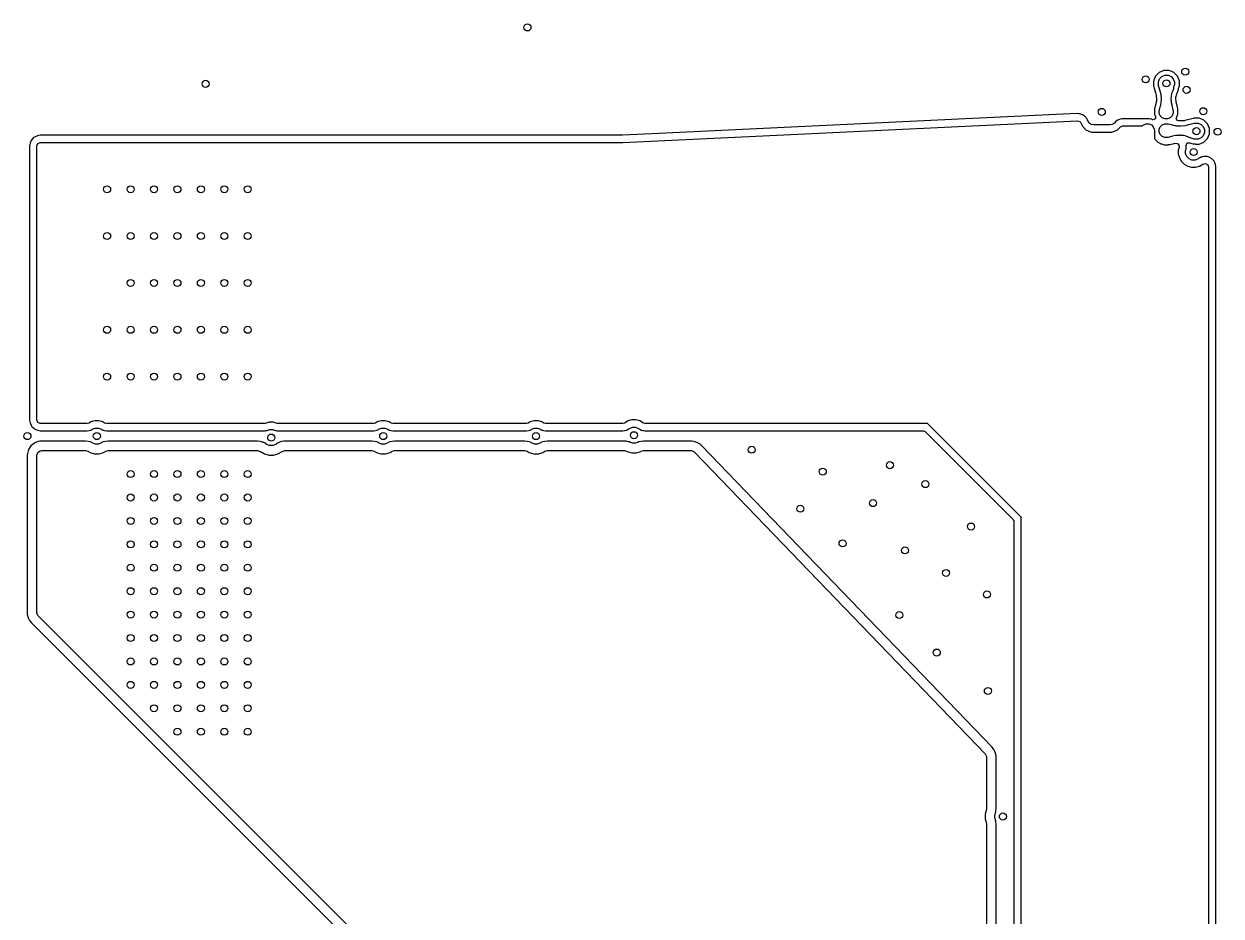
# Model space of a CAD drawing. Extents: x 114.9 to 199.6, y -137.1 to -76.7.
# Drawn here: x 129.12 to 154.65, y -118.11 to -99.06 of the extents above; entities that cross this region are included whole.
import ezdxf

# ---------------------------------------------------------------- set-up
doc = ezdxf.new("R2010")
doc.units = 0
doc.layers.add('BLACK', color=7, linetype='CONTINUOUS')

msp = doc.modelspace()

# ---------------------------------------------------------------- linework, layer by layer
at = {"layer": 'BLACK', "linetype": 'CONTINUOUS'}
for p, q in [((153.33394, -100.096444), (153.256444, -100.17394)), ((153.435198, -100.0545), (153.33394, -100.096444)), ((153.4352, -100.0545), (153.435198, -100.0545)), ((153.5448, -100.0545), (153.4352, -100.0545)), ((153.544801, -100.0545), (153.5448, -100.0545)), ((153.586744, -100.071874), (153.544801, -100.0545)), ((153.646058, -100.096443), (153.586744, -100.071874)), ((153.646059, -100.096444), (153.646058, -100.096443)), ((153.646061, -100.096445), (153.646059, -100.096444)), ((153.723555, -100.173939), (153.646061, -100.096445)), ((153.219757, -100.279029), (153.2145, -100.29172)), ((153.2145, -100.29172), (153.2145, -100.3848)), ((153.249248, -100.191312), (153.219757, -100.262506)), ((153.219757, -100.262506), (153.219757, -100.279029)), ((153.256443, -100.173942), (153.249248, -100.191312)), ((153.256444, -100.17394), (153.256443, -100.173941)), ((153.256443, -100.173941), (153.256443, -100.173942)), ((153.318363, -100.295859), (153.344493, -100.232775)), ((153.318363, -100.364141), (153.318363, -100.295859)), ((153.322083, -100.373123), (153.318363, -100.364141)), ((153.344493, -100.232775), (153.392775, -100.184493)), ((153.392775, -100.184493), (153.455859, -100.158363)), ((153.455859, -100.158363), (153.524141, -100.158363)), ((153.524141, -100.158363), (153.587225, -100.184493)), ((153.587225, -100.184493), (153.635507, -100.232775)), ((153.635507, -100.232775), (153.661637, -100.295859)), ((153.661637, -100.364141), (153.657829, -100.373334)), ((153.661637, -100.295859), (153.661637, -100.364141)), ((153.723555, -100.17394), (153.723555, -100.173939)), ((153.723557, -100.173942), (153.723555, -100.17394)), ((153.7655, -100.2752), (153.723557, -100.173942)), ((153.7655, -100.3848), (153.7655, -100.2752)), ((153.2145, -100.3848), (153.21645, -100.389508)), ((153.21645, -100.389508), (153.21942, -100.40201)), ((153.21942, -100.40201), (153.219613, -100.401977)), ((153.219613, -100.401977), (153.220024, -100.404345)), ((153.220024, -100.404345), (153.227158, -100.430125)), ((153.227158, -100.430125), (153.248162, -100.506024)), ((153.248162, -100.506024), (153.252627, -100.522156)), ((153.252627, -100.522156), (153.252977, -100.523395)), ((153.252977, -100.523395), (153.269775, -100.581446)), ((153.269775, -100.581446), (153.271559, -100.591276)), ((153.271559, -100.591276), (153.276935, -100.660575)), ((153.321703, -100.37621), (153.322083, -100.373123)), ((153.354311, -100.494041), (153.321703, -100.37621)), ((153.375519, -100.567331), (153.354311, -100.494041)), ((153.382896, -100.662429), (153.375519, -100.567331)), ((153.588582, -100.600761), (153.585069, -100.658924)), ((153.600658, -100.54747), (153.588582, -100.600761)), ((153.618873, -100.500411), (153.600658, -100.54747)), ((153.640281, -100.445368), (153.618873, -100.500411)), ((153.640695, -100.444092), (153.640281, -100.445368)), ((153.642533, -100.437076), (153.640695, -100.444092)), ((153.642915, -100.434111), (153.642533, -100.437076)), ((153.657573, -100.377515), (153.642915, -100.412905)), ((153.642915, -100.412905), (153.642915, -100.434111)), ((153.658225, -100.375385), (153.657573, -100.377515)), ((153.657829, -100.373334), (153.658225, -100.375385)), ((153.6919, -100.640062), (153.693132, -100.619668)), ((153.693132, -100.619668), (153.694252, -100.611811)), ((153.694252, -100.611811), (153.701044, -100.581837)), ((153.701044, -100.581837), (153.703135, -100.574985)), ((153.703135, -100.574985), (153.711281, -100.553939)), ((153.711281, -100.553939), (153.717169, -100.538726)), ((153.717169, -100.538726), (153.717227, -100.538665)), ((153.717198, -100.538654), (153.738111, -100.484883)), ((153.717227, -100.538665), (153.717198, -100.538654)), ((153.738111, -100.484883), (153.738606, -100.48361)), ((153.738606, -100.48361), (153.740631, -100.477927)), ((153.740631, -100.477927), (153.741045, -100.476651)), ((153.741045, -100.476651), (153.742751, -100.470828)), ((153.742751, -100.470828), (153.744589, -100.463812)), ((153.744589, -100.463812), (153.746778, -100.452561)), ((153.746778, -100.433563), (153.759254, -100.403442)), ((153.746778, -100.452561), (153.746778, -100.433563)), ((153.759254, -100.403442), (153.759362, -100.401408)), ((153.759362, -100.401408), (153.761298, -100.395375)), ((153.761298, -100.395375), (153.762024, -100.394518)), ((153.762024, -100.394518), (153.762689, -100.391585)), ((153.762689, -100.391585), (153.76355, -100.389508)), ((153.76355, -100.389508), (153.7655, -100.3848)), ((153.236522, -100.876592), (153.233923, -100.886544)), ((153.236739, -100.874763), (153.236522, -100.876592)), ((153.236832, -100.874351), (153.236739, -100.874763)), ((153.237293, -100.872384), (153.236832, -100.874351)), ((153.259447, -100.782086), (153.237293, -100.872384)), ((153.259547, -100.781677), (153.259447, -100.782086)), ((153.25957, -100.781584), (153.259547, -100.781677)), ((153.259982, -100.779968), (153.25957, -100.781584)), ((153.260084, -100.779581), (153.259982, -100.779968)), ((153.260546, -100.777885), (153.260084, -100.779581)), ((153.263763, -100.766467), (153.260546, -100.777885)), ((153.264539, -100.763312), (153.263763, -100.766467)), ((153.273621, -100.720332), (153.264539, -100.763312)), ((153.274613, -100.712766), (153.273621, -100.720332)), ((153.277015, -100.666929), (153.274613, -100.712766)), ((153.276935, -100.660575), (153.277015, -100.666929)), ((153.339765, -100.897484), (153.362009, -100.806814)), ((153.362009, -100.806814), (153.36209, -100.806507)), ((153.36209, -100.806507), (153.366699, -100.79015)), ((153.366699, -100.79015), (153.379337, -100.730335)), ((153.379337, -100.730335), (153.382896, -100.662429)), ((153.585069, -100.658924), (153.589984, -100.739516)), ((153.589984, -100.739516), (153.589985, -100.739524)), ((153.589985, -100.739524), (153.589986, -100.739525)), ((153.589986, -100.739525), (153.602025, -100.79015)), ((153.602025, -100.79015), (153.60596, -100.806693)), ((153.60596, -100.806693), (153.628223, -100.897436)), ((153.690942, -100.655928), (153.6919, -100.640062)), ((153.690943, -100.661861), (153.690942, -100.655928)), ((153.694475, -100.71976), (153.690943, -100.661861)), ((153.695713, -100.728108), (153.694475, -100.71976)), ((153.70847, -100.781748), (153.695713, -100.728108)), ((153.708551, -100.782086), (153.70847, -100.781748)), ((153.730684, -100.872298), (153.708551, -100.782086)), ((153.730684, -100.872302), (153.730684, -100.872298)), ((153.731027, -100.874687), (153.730684, -100.872302)), ((153.731315, -100.874645), (153.731027, -100.874687)), ((153.734339, -100.888284), (153.731315, -100.874645)), ((141.89, -101.59), (151.592513, -101.127975)), ((151.585117, -100.972651), (142.510062, -101.404797)), ((151.58512, -100.972651), (151.585117, -100.972651)), ((151.621117, -100.978046), (151.58512, -100.972651)), ((151.592513, -101.127975), (151.64581, -101.147135)), ((151.645118, -100.981643), (151.621117, -100.978046)), ((151.698415, -101.000803), (151.645118, -100.981643)), ((151.698416, -101.000804), (151.698415, -101.000803)), ((151.698421, -101.000806), (151.698416, -101.000804)), ((151.764529, -101.046708), (151.698421, -101.000806)), ((151.764532, -101.04671), (151.764529, -101.046708)), ((151.771968, -101.056227), (151.764532, -101.04671)), ((151.789889, -101.081098), (151.771968, -101.056227)), ((151.798043, -101.095337), (151.789889, -101.081098)), ((151.805847, -101.108965), (151.798043, -101.095337)), ((151.805975, -101.109188), (151.805847, -101.108965)), ((151.805983, -101.109204), (151.805975, -101.109188)), ((151.806209, -101.109716), (151.805983, -101.109204)), ((151.810657, -101.132076), (151.806209, -101.109716)), ((151.841005, -101.177495), (151.810657, -101.132076)), ((152.449146, -101.117011), (152.398701, -101.150717)), ((152.44915, -101.117009), (152.449146, -101.117011)), ((152.501474, -101.095336), (152.44915, -101.117009)), ((152.501483, -101.095334), (152.501474, -101.095336)), ((152.535839, -101.0885), (152.501483, -101.095334)), ((153.084, -101.0885), (152.535839, -101.0885)), ((153.113264, -101.085618), (153.084, -101.0885)), ((153.115497, -101.084692), (153.113264, -101.085618)), ((153.127387, -101.087058), (153.115497, -101.084692)), ((153.130757, -101.08739), (153.127387, -101.087058)), ((153.133826, -101.088), (153.130757, -101.08739)), ((153.133828, -101.088), (153.133826, -101.088)), ((153.133829, -101.088), (153.133828, -101.088)), ((153.135648, -101.088362), (153.133829, -101.088)), ((153.135876, -101.088546), (153.135648, -101.088362)), ((153.137983, -101.089165), (153.135876, -101.088546)), ((153.169007, -101.095337), (153.137983, -101.089165)), ((153.193487, -101.105477), (153.169007, -101.095337)), ((153.196005, -101.106217), (153.193487, -101.105477)), ((153.228573, -101.104475), (153.196005, -101.106217)), ((153.230691, -101.102356), (153.228573, -101.104475)), ((153.233294, -101.102217), (153.230691, -101.102356)), ((153.243544, -101.089502), (153.233294, -101.102217)), ((153.233923, -100.886544), (153.2335, -100.888673)), ((153.2335, -100.888673), (153.2335, -100.988329)), ((153.2335, -100.988329), (153.255091, -101.040453)), ((153.255091, -101.077956), (153.243544, -101.089502)), ((153.255091, -101.040453), (153.255091, -101.056781)), ((153.255091, -101.056781), (153.256833, -101.073021)), ((153.256833, -101.073021), (153.255091, -101.075181)), ((153.255091, -101.075181), (153.255091, -101.077956)), ((153.336882, -100.909236), (153.340285, -100.90102)), ((153.336882, -100.967764), (153.336882, -100.909236)), ((153.35928, -101.021836), (153.336882, -100.967764)), ((153.339679, -100.897867), (153.339765, -100.897484)), ((153.340285, -100.90102), (153.339679, -100.897867)), ((153.400664, -101.06322), (153.35928, -101.021836)), ((153.454736, -101.085618), (153.400664, -101.06322)), ((153.513264, -101.085618), (153.454736, -101.085618)), ((153.567336, -101.06322), (153.513264, -101.085618)), ((153.60872, -101.021836), (153.567336, -101.06322)), ((153.631118, -100.967764), (153.60872, -101.021836)), ((153.628223, -100.897436), (153.627684, -100.900947)), ((153.627684, -100.900947), (153.631118, -100.909236)), ((153.631118, -100.909236), (153.631118, -100.967764)), ((153.699767, -101.079523), (153.699778, -101.079471)), ((153.706001, -101.097127), (153.699767, -101.079523)), ((153.699771, -101.07945), (153.699794, -101.0794)), ((153.699778, -101.079471), (153.699771, -101.07945)), ((153.699794, -101.0794), (153.703428, -101.06334)), ((153.703428, -101.06334), (153.7345, -100.988328)), ((153.712237, -101.114821), (153.706001, -101.097127)), ((153.712272, -101.114838), (153.712237, -101.114821)), ((153.712286, -101.114875), (153.712272, -101.114838)), ((153.729096, -101.122893), (153.712286, -101.114875)), ((153.746062, -101.131017), (153.729096, -101.122893)), ((153.7345, -100.888672), (153.734339, -100.888284)), ((153.7345, -100.988328), (153.7345, -100.888672)), ((153.746134, -101.13102), (153.746062, -101.131017)), ((153.746135, -101.131021), (153.746134, -101.13102)), ((153.746178, -101.131023), (153.746135, -101.131021)), ((153.74639, -101.131034), (153.746178, -101.131023)), ((153.775553, -101.132563), (153.74639, -101.131034)), ((153.775771, -101.132618), (153.775553, -101.132563)), ((153.778377, -101.132759), (153.775771, -101.132618)), ((153.784786, -101.13243), (153.778377, -101.132759)), ((153.784802, -101.132649), (153.784786, -101.13243)), ((153.873195, -101.126548), (153.784802, -101.132649)), ((153.882248, -101.125062), (153.873195, -101.126548)), ((153.942082, -101.109375), (153.882248, -101.125062)), ((153.942199, -101.109339), (153.942082, -101.109375)), ((153.944432, -101.108757), (153.942199, -101.109339)), ((153.944433, -101.108758), (153.944432, -101.108757)), ((153.947178, -101.108044), (153.944433, -101.108758)), ((153.947185, -101.108042), (153.947178, -101.108044)), ((154.057352, -101.079369), (153.947185, -101.108042)), ((154.059728, -101.078995), (154.057352, -101.079369)), ((154.072075, -101.075794), (154.059672, -101.078642)), ((154.059672, -101.078642), (154.059728, -101.078995)), ((154.0752, -101.0745), (154.072075, -101.075794)), ((154.1848, -101.0745), (154.0752, -101.0745)), ((154.184801, -101.0745), (154.1848, -101.0745)), ((154.221018, -101.089502), (154.184801, -101.0745)), ((154.286058, -101.116443), (154.221018, -101.089502)), ((154.286059, -101.116444), (154.286058, -101.116443)), ((154.286061, -101.116445), (154.286059, -101.116444)), ((154.363555, -101.193939), (154.286061, -101.116445)), ((151.64581, -101.147135), (151.663727, -101.172001)), ((151.663727, -101.172001), (151.696187, -101.245516)), ((151.696187, -101.245516), (151.772984, -101.322313)), ((151.772984, -101.322313), (151.872338, -101.366182)), ((151.886424, -101.207843), (151.841005, -101.177495)), ((151.872338, -101.366182), (151.896627, -101.369)), ((151.94, -101.2185), (151.886424, -101.207843)), ((151.896627, -101.369), (152.323372, -101.368999)), ((152.28, -101.2185), (151.94, -101.2185)), ((152.333576, -101.207843), (152.28, -101.2185)), ((152.323372, -101.368999), (152.347662, -101.366182)), ((152.378995, -101.177495), (152.333576, -101.207843)), ((152.347662, -101.366182), (152.447016, -101.322313)), ((152.393237, -101.156178), (152.378995, -101.177495)), ((152.398696, -101.150721), (152.393237, -101.156178)), ((152.398701, -101.150717), (152.398696, -101.150721)), ((152.447016, -101.322313), (152.508655, -101.260674)), ((152.508655, -101.260674), (152.560981, -101.239)), ((152.560981, -101.239), (152.975444, -101.239)), ((152.975444, -101.239), (153.000664, -101.21378)), ((153.000664, -101.21378), (153.054736, -101.191382)), ((153.054736, -101.191382), (153.113264, -101.191382)), ((153.113264, -101.191382), (153.167336, -101.21378)), ((153.167336, -101.21378), (153.20872, -101.255164)), ((153.20872, -101.255164), (153.231118, -101.309236)), ((153.231118, -101.309236), (153.234, -101.3385)), ((153.234, -101.3385), (153.234, -101.506487)), ((153.336882, -101.309236), (153.35928, -101.255164)), ((153.336882, -101.367764), (153.336882, -101.309236)), ((153.35928, -101.421836), (153.336882, -101.367764)), ((153.35928, -101.255164), (153.400664, -101.21378)), ((153.400664, -101.21378), (153.454736, -101.191382)), ((153.454736, -101.191382), (153.513264, -101.191382)), ((153.513264, -101.191382), (153.521479, -101.194784)), ((153.521479, -101.194784), (153.524632, -101.194179)), ((153.524632, -101.194179), (153.525024, -101.194267)), ((153.525024, -101.194267), (153.615684, -101.216509)), ((153.615684, -101.216509), (153.615991, -101.21659)), ((153.615991, -101.21659), (153.63235, -101.221199)), ((153.63235, -101.221199), (153.67671, -101.230571)), ((153.67671, -101.230571), (153.692154, -101.233835)), ((153.692154, -101.233835), (153.692164, -101.233837)), ((153.692164, -101.233837), (153.770031, -101.237918)), ((153.770031, -101.237918), (153.771251, -101.2385)), ((153.771251, -101.2385), (153.792604, -101.2385)), ((153.792604, -101.2385), (153.794256, -101.237748)), ((153.794256, -101.237748), (153.894947, -101.230799)), ((153.894947, -101.230799), (153.970416, -101.211013)), ((153.970416, -101.211013), (153.970417, -101.211017)), ((153.970417, -101.211017), (153.970431, -101.211008)), ((153.970431, -101.211008), (154.083924, -101.181469)), ((154.083924, -101.181469), (154.087245, -101.18193)), ((154.087245, -101.18193), (154.095859, -101.178363)), ((154.095859, -101.178363), (154.164141, -101.178363)), ((154.164141, -101.178363), (154.227225, -101.204493)), ((154.227225, -101.204493), (154.275507, -101.252775)), ((154.275507, -101.252775), (154.301637, -101.315859)), ((154.301637, -101.384141), (154.275507, -101.447225)), ((154.301637, -101.315859), (154.301637, -101.384141)), ((154.363555, -101.19394), (154.363555, -101.193939)), ((154.363557, -101.193942), (154.363555, -101.19394)), ((154.4055, -101.2952), (154.363557, -101.193942)), ((154.4055, -101.4048), (154.4055, -101.2952)), ((129.246334, -101.604502), (129.2345, -101.663994)), ((129.246336, -101.604493), (129.246334, -101.604502)), ((129.26801, -101.552167), (129.246336, -101.604493)), ((129.31701, -101.488309), (129.26801, -101.552167)), ((129.317011, -101.488308), (129.31701, -101.488309)), ((129.352165, -101.468011), (129.317011, -101.488308)), ((129.404493, -101.446336), (129.352165, -101.468011)), ((129.39, -101.664), (129.411674, -101.611674)), ((129.404502, -101.446334), (129.404493, -101.446336)), ((129.463994, -101.4345), (129.404502, -101.446334)), ((129.411674, -101.611674), (129.464, -101.59)), ((141.885124, -101.4345), (129.463994, -101.4345)), ((129.464, -101.59), (141.889995, -101.59)), ((141.887455, -101.434445), (141.885124, -101.4345)), ((142.510062, -101.404797), (141.887455, -101.434445)), ((141.889995, -101.59), (141.89, -101.59)), ((153.234, -101.506487), (153.24354, -101.523011)), ((153.24354, -101.523011), (153.299489, -101.57896)), ((153.299489, -101.57896), (153.345638, -101.605604)), ((153.345638, -101.605604), (153.356151, -101.611674)), ((153.356151, -101.611674), (153.368011, -101.618521)), ((153.400664, -101.46322), (153.35928, -101.421836)), ((153.368011, -101.618521), (153.368012, -101.618521)), ((153.368012, -101.618521), (153.368014, -101.618522)), ((153.368014, -101.618522), (153.382125, -101.622303)), ((153.382125, -101.622303), (153.444435, -101.638999)), ((153.454736, -101.485618), (153.400664, -101.46322)), ((153.444435, -101.638999), (153.444436, -101.639)), ((153.444436, -101.639), (153.444438, -101.639)), ((153.444438, -101.639), (153.523561, -101.639)), ((153.513264, -101.485618), (153.454736, -101.485618)), ((153.521552, -101.482184), (153.513264, -101.485618)), ((153.525063, -101.482723), (153.521552, -101.482184)), ((153.523561, -101.639), (153.523562, -101.639)), ((153.523562, -101.639), (153.531639, -101.636835)), ((153.615805, -101.46046), (153.525063, -101.482723)), ((153.531639, -101.636835), (153.535685, -101.635873)), ((153.535685, -101.635873), (153.541532, -101.634654)), ((153.541532, -101.634654), (153.562115, -101.633744)), ((153.562115, -101.633744), (153.65225, -101.611629)), ((153.615846, -101.460451), (153.615805, -101.46046)), ((153.682974, -101.444486), (153.615846, -101.460451)), ((153.65225, -101.611629), (153.669098, -101.607622)), ((153.669098, -101.607622), (153.725019, -101.616601)), ((153.682982, -101.444484), (153.682974, -101.444486)), ((153.77013, -101.43917), (153.682982, -101.444484)), ((153.725019, -101.616601), (153.758211, -101.662493)), ((153.771618, -101.4385), (153.77013, -101.43917)), ((153.792917, -101.4385), (153.771618, -101.4385)), ((153.794327, -101.439191), (153.792917, -101.4385)), ((153.835564, -101.441791), (153.794327, -101.439191)), ((153.85607, -101.443084), (153.835564, -101.441791)), ((153.856071, -101.443084), (153.85607, -101.443084)), ((153.856077, -101.443085), (153.856071, -101.443084)), ((153.907626, -101.45517), (153.856077, -101.443085)), ((153.907634, -101.455172), (153.907626, -101.45517)), ((153.957571, -101.475843), (153.907634, -101.455172)), ((153.912914, -101.647022), (153.915558, -101.639743)), ((153.913695, -101.664696), (153.912914, -101.647022)), ((153.914566, -101.632063), (153.92172, -101.622785)), ((153.915558, -101.639743), (153.914566, -101.632063)), ((153.92172, -101.622785), (153.925721, -101.611774)), ((153.925721, -101.611774), (153.932737, -101.608497)), ((153.932737, -101.608497), (153.937467, -101.602364)), ((153.937467, -101.602364), (153.947554, -101.601578)), ((153.947554, -101.601578), (153.959702, -101.595906)), ((153.957571, -101.475844), (153.957571, -101.475843)), ((154.013071, -101.499095), (153.957571, -101.475844)), ((153.959702, -101.595906), (153.974661, -101.597558)), ((153.974661, -101.597558), (153.977015, -101.598195)), ((153.977015, -101.598195), (153.978788, -101.59887)), ((153.978788, -101.59887), (153.980249, -101.599372)), ((153.980249, -101.599372), (153.986937, -101.601424)), ((153.986937, -101.601424), (154.05624, -101.620205)), ((154.014532, -101.499597), (154.013071, -101.499095)), ((154.083835, -101.518378), (154.014532, -101.499597)), ((154.05624, -101.620205), (154.059503, -101.621034)), ((154.059503, -101.621034), (154.060216, -101.621203)), ((154.060216, -101.621203), (154.062225, -101.621244)), ((154.062225, -101.621244), (154.066973, -101.622529)), ((154.066973, -101.622529), (154.067858, -101.623212)), ((154.067858, -101.623212), (154.071455, -101.624167)), ((154.071455, -101.624167), (154.10282, -101.624167)), ((154.084548, -101.518547), (154.083835, -101.518378)), ((154.087174, -101.518039), (154.084548, -101.518547)), ((154.095859, -101.521637), (154.087174, -101.518039)), ((154.164141, -101.521637), (154.095859, -101.521637)), ((154.10282, -101.624167), (154.106038, -101.6255)), ((154.106038, -101.6255), (154.184798, -101.6255)), ((154.227225, -101.495507), (154.164141, -101.521637)), ((154.184798, -101.6255), (154.1848, -101.6255)), ((154.1848, -101.6255), (154.286058, -101.583557)), ((154.275507, -101.447225), (154.227225, -101.495507)), ((154.286058, -101.583557), (154.28606, -101.583555)), ((154.28606, -101.583555), (154.286061, -101.583555)), ((154.286061, -101.583555), (154.363555, -101.506061)), ((154.363555, -101.50606), (154.363557, -101.506058)), ((154.363555, -101.506061), (154.363555, -101.50606)), ((154.363557, -101.506058), (154.4055, -101.4048)), ((129.2345, -101.663994), (129.2345, -107.516005)), ((129.39, -107.516), (129.39, -101.664)), ((153.757697, -101.698767), (153.743179, -101.752948)), ((153.743179, -101.752948), (153.743179, -101.838659)), ((153.743179, -101.838659), (153.765359, -101.921437)), ((153.758211, -101.662493), (153.757697, -101.698767)), ((153.897042, -101.761663), (153.908642, -101.733656)), ((153.897042, -101.829945), (153.897042, -101.761663)), ((153.923172, -101.893029), (153.897042, -101.829945)), ((153.908642, -101.733656), (153.912349, -101.706958)), ((153.912349, -101.706958), (153.913181, -101.70097)), ((153.913181, -101.70097), (153.913695, -101.664696)), ((153.971454, -101.941311), (153.923172, -101.893029)), ((154.234759, -101.903131), (154.22329, -101.906204)), ((154.23477, -101.903128), (154.234759, -101.903131)), ((154.235564, -101.902914), (154.23477, -101.903128)), ((154.251741, -101.89858), (154.235564, -101.902914)), ((154.285407, -101.889559), (154.25174, -101.898579)), ((154.25174, -101.898579), (154.251741, -101.89858)), ((154.3659, -101.889558), (154.285407, -101.889558)), ((154.285407, -101.889558), (154.285407, -101.889559)), ((154.365901, -101.889558), (154.3659, -101.889558)), ((154.378074, -101.8946), (154.365901, -101.889558)), ((154.403404, -101.905091), (154.378074, -101.8946)), ((153.765359, -101.921437), (153.76536, -101.921439)), ((153.76536, -101.921439), (153.765361, -101.921442)), ((153.765361, -101.921442), (153.808214, -101.995666)), ((153.808214, -101.995666), (153.868817, -102.056269)), ((153.868817, -102.056269), (153.943041, -102.099122)), ((153.943041, -102.099122), (154.025823, -102.121303)), ((154.034538, -101.967441), (153.971454, -101.941311)), ((154.025823, -102.121303), (154.025824, -102.121304)), ((154.025824, -102.121304), (154.025826, -102.121304)), ((154.025826, -102.121304), (154.111534, -102.121304)), ((154.10282, -101.967441), (154.034538, -101.967441)), ((154.165904, -101.941311), (154.10282, -101.967441)), ((154.111534, -102.121303), (154.194317, -102.099122)), ((154.111534, -102.121304), (154.111534, -102.121303)), ((154.17861, -101.928604), (154.165904, -101.941311)), ((154.194859, -101.919252), (154.17861, -101.928604)), ((154.194317, -102.099122), (154.268541, -102.056269)), ((154.194911, -101.919222), (154.194859, -101.919252)), ((154.197818, -101.917543), (154.194911, -101.919222)), ((154.200901, -101.917546), (154.197818, -101.917543)), ((154.202199, -101.9172), (154.200901, -101.917546)), ((154.21125, -101.9138), (154.202199, -101.9172)), ((154.21955, -101.909707), (154.21125, -101.9138)), ((154.22329, -101.906204), (154.21955, -101.909707)), ((154.268541, -102.056269), (154.268547, -102.056262)), ((154.268547, -102.056262), (154.27095, -102.05442)), ((154.27095, -102.05442), (154.27243, -102.054023)), ((154.27243, -102.054023), (154.272741, -102.053844)), ((154.272741, -102.053844), (154.272789, -102.053927)), ((154.272789, -102.053927), (154.325657, -102.03976)), ((154.325657, -102.03976), (154.374707, -102.068077)), ((154.374707, -102.068077), (154.39, -102.113127)), ((154.39, -102.113127), (154.39, -132.555348)), ((154.452452, -101.933407), (154.403404, -101.905091)), ((154.452453, -101.933408), (154.452452, -101.933407)), ((154.509372, -101.990323), (154.452453, -101.933408)), ((154.521952, -102.018087), (154.509372, -101.990323)), ((154.521957, -102.018099), (154.521952, -102.018087)), ((154.525442, -102.028365), (154.521957, -102.018099)), ((154.537247, -102.063141), (154.525442, -102.028365)), ((154.5455, -102.113127), (154.537247, -102.063141)), ((154.5455, -102.113131), (154.5455, -102.113127)), ((154.5455, -131.511767), (154.5455, -102.113131)), ((129.2345, -107.516005), (129.246334, -107.575497)), ((129.411674, -107.568326), (129.39, -107.516)), ((142.087145, -107.5145), (142.004366, -107.53668)), ((142.087147, -107.5145), (142.087145, -107.5145)), ((142.172853, -107.5145), (142.087147, -107.5145)), ((142.172855, -107.5145), (142.172853, -107.5145)), ((142.255633, -107.53668), (142.172855, -107.5145)), ((129.246334, -107.575497), (129.246336, -107.575506)), ((129.246336, -107.575506), (129.268011, -107.627834)), ((129.268011, -107.627834), (129.278159, -107.645411)), ((129.278159, -107.645411), (129.288308, -107.662989)), ((129.288308, -107.662989), (129.342812, -107.704811)), ((129.342812, -107.704811), (129.352167, -107.711989)), ((129.352167, -107.711989), (129.404493, -107.733663)), ((129.404493, -107.733663), (129.404502, -107.733665)), ((129.404502, -107.733665), (129.463994, -107.745499)), ((129.464, -107.59), (129.411674, -107.568326)), ((129.463994, -107.745499), (129.464, -107.7455)), ((130.466825, -107.59), (129.464, -107.59)), ((129.464, -107.7455), (130.466822, -107.7455)), ((130.466822, -107.7455), (130.466825, -107.7455)), ((130.503824, -107.580086), (130.466825, -107.59)), ((130.466825, -107.7455), (130.507072, -107.740201)), ((130.544357, -107.556684), (130.503824, -107.580086)), ((130.507072, -107.740201), (130.544071, -107.730287)), ((130.544071, -107.730287), (130.566109, -107.721158)), ((130.544366, -107.55668), (130.544357, -107.556684)), ((130.627145, -107.5345), (130.544366, -107.55668)), ((130.566109, -107.721158), (130.572775, -107.714493)), ((130.572775, -107.714493), (130.635859, -107.688363)), ((130.627147, -107.5345), (130.627145, -107.5345)), ((130.712853, -107.5345), (130.627147, -107.5345)), ((130.635859, -107.688363), (130.704141, -107.688363)), ((130.704141, -107.688363), (130.767225, -107.714493)), ((130.712855, -107.5345), (130.712853, -107.5345)), ((130.795633, -107.55668), (130.712855, -107.5345)), ((130.767225, -107.714493), (130.77389, -107.721158)), ((130.77389, -107.721158), (130.795929, -107.730287)), ((130.795642, -107.556684), (130.795633, -107.55668)), ((130.836176, -107.580086), (130.795642, -107.556684)), ((130.795929, -107.730287), (130.795932, -107.730287)), ((130.795932, -107.730287), (130.795935, -107.730289)), ((130.795935, -107.730289), (130.810728, -107.734252)), ((130.810728, -107.734252), (130.832928, -107.740201)), ((130.832928, -107.740201), (130.873175, -107.7455)), ((130.873175, -107.59), (130.836176, -107.580086)), ((134.242238, -107.59), (130.873175, -107.59)), ((130.873175, -107.7455), (130.873178, -107.7455)), ((130.873178, -107.7455), (134.242233, -107.7455)), ((134.242233, -107.7455), (134.242238, -107.7455)), ((134.261391, -107.587478), (134.242238, -107.59)), ((134.242238, -107.7455), (134.251887, -107.744867)), ((134.251887, -107.744867), (134.262513, -107.744171)), ((134.347145, -107.5645), (134.261391, -107.587478)), ((134.262513, -107.744171), (134.262519, -107.74417)), ((134.262519, -107.74417), (134.262538, -107.744169)), ((134.262538, -107.744169), (134.281691, -107.741647)), ((134.281691, -107.741647), (134.301638, -107.737679)), ((134.301638, -107.737679), (134.323128, -107.73192)), ((134.323128, -107.73192), (134.355859, -107.718363)), ((134.347147, -107.5645), (134.347145, -107.5645)), ((134.432853, -107.5645), (134.347147, -107.5645)), ((134.355859, -107.718363), (134.424141, -107.718363)), ((134.424141, -107.718363), (134.456879, -107.731923)), ((134.432855, -107.5645), (134.432853, -107.5645)), ((134.518609, -107.587478), (134.432855, -107.5645)), ((134.456879, -107.731923), (134.478363, -107.73768)), ((134.478363, -107.73768), (134.498309, -107.741647)), ((134.498309, -107.741647), (134.517462, -107.744169)), ((134.517462, -107.744169), (134.517478, -107.74417)), ((134.517478, -107.74417), (134.517486, -107.744171)), ((134.517486, -107.744171), (134.528951, -107.744922)), ((134.537762, -107.59), (134.518609, -107.587478)), ((134.528951, -107.744922), (134.537762, -107.7455)), ((136.576825, -107.59), (134.537762, -107.59)), ((134.537762, -107.7455), (134.537767, -107.7455)), ((134.537767, -107.7455), (136.576822, -107.7455)), ((136.576822, -107.7455), (136.576825, -107.7455)), ((136.613824, -107.580086), (136.576825, -107.59)), ((136.576825, -107.7455), (136.617072, -107.740201)), ((136.654357, -107.556684), (136.613824, -107.580086)), ((136.617072, -107.740201), (136.654071, -107.730287)), ((136.654071, -107.730287), (136.676109, -107.721158)), ((136.654366, -107.55668), (136.654357, -107.556684)), ((136.737145, -107.5345), (136.654366, -107.55668)), ((136.676109, -107.721158), (136.682775, -107.714493)), ((136.682775, -107.714493), (136.745859, -107.688363)), ((136.737147, -107.5345), (136.737145, -107.5345)), ((136.822853, -107.5345), (136.737147, -107.5345)), ((136.745859, -107.688363), (136.814141, -107.688363)), ((136.814141, -107.688363), (136.877225, -107.714493)), ((136.822855, -107.5345), (136.822853, -107.5345)), ((136.905633, -107.55668), (136.822855, -107.5345)), ((136.877225, -107.714493), (136.88389, -107.721158)), ((136.88389, -107.721158), (136.905929, -107.730287)), ((136.905642, -107.556684), (136.905633, -107.55668)), ((136.946176, -107.580086), (136.905642, -107.556684)), ((136.905929, -107.730287), (136.905932, -107.730287)), ((136.905932, -107.730287), (136.905935, -107.730289)), ((136.905935, -107.730289), (136.920728, -107.734252)), ((136.920728, -107.734252), (136.942928, -107.740201)), ((136.942928, -107.740201), (136.983175, -107.7455)), ((136.983175, -107.59), (136.946176, -107.580086)), ((139.836825, -107.59), (136.983175, -107.59)), ((136.983175, -107.7455), (136.983178, -107.7455)), ((136.983178, -107.7455), (139.836822, -107.7455)), ((139.836822, -107.7455), (139.836825, -107.7455)), ((139.873824, -107.580086), (139.836825, -107.59)), ((139.836825, -107.7455), (139.877072, -107.740201)), ((139.914357, -107.556684), (139.873824, -107.580086)), ((139.877072, -107.740201), (139.914071, -107.730287)), ((139.914071, -107.730287), (139.936109, -107.721158)), ((139.914366, -107.55668), (139.914357, -107.556684)), ((139.997145, -107.5345), (139.914366, -107.55668)), ((139.936109, -107.721158), (139.942775, -107.714493)), ((139.942775, -107.714493), (140.005859, -107.688363)), ((139.997147, -107.5345), (139.997145, -107.5345)), ((140.082853, -107.5345), (139.997147, -107.5345)), ((140.005859, -107.688363), (140.074141, -107.688363)), ((140.074141, -107.688363), (140.137225, -107.714493)), ((140.082855, -107.5345), (140.082853, -107.5345)), ((140.165633, -107.55668), (140.082855, -107.5345)), ((140.137225, -107.714493), (140.14389, -107.721158)), ((140.14389, -107.721158), (140.165929, -107.730287)), ((140.165642, -107.556684), (140.165633, -107.55668)), ((140.206176, -107.580086), (140.165642, -107.556684)), ((140.165929, -107.730287), (140.165932, -107.730287)), ((140.165932, -107.730287), (140.165935, -107.730289)), ((140.165935, -107.730289), (140.180728, -107.734252)), ((140.180728, -107.734252), (140.202928, -107.740201)), ((140.202928, -107.740201), (140.243175, -107.7455)), ((140.243175, -107.59), (140.206176, -107.580086)), ((141.892184, -107.59), (140.243175, -107.59)), ((140.243175, -107.7455), (140.243178, -107.7455)), ((140.243178, -107.7455), (141.89218, -107.7455)), ((141.89218, -107.7455), (141.892184, -107.7455)), ((141.929184, -107.580086), (141.892184, -107.59)), ((141.892184, -107.7455), (141.924583, -107.741234)), ((141.924583, -107.741234), (141.932424, -107.740203)), ((142.004361, -107.536682), (141.929184, -107.580086)), ((141.932424, -107.740203), (141.932425, -107.740202)), ((141.932425, -107.740202), (141.93243, -107.740202)), ((141.93243, -107.740202), (141.96943, -107.730288)), ((141.96943, -107.730288), (142.006935, -107.714753)), ((142.004366, -107.53668), (142.004361, -107.536682)), ((142.006935, -107.714753), (142.020138, -107.707129)), ((142.020138, -107.707129), (142.032775, -107.694493)), ((142.032775, -107.694493), (142.095859, -107.668363)), ((142.095859, -107.668363), (142.164141, -107.668363)), ((142.164141, -107.668363), (142.227225, -107.694493)), ((142.227225, -107.694493), (142.239861, -107.707129)), ((142.239861, -107.707129), (142.248278, -107.711989)), ((142.248278, -107.711989), (142.253066, -107.714753)), ((142.253066, -107.714753), (142.29057, -107.730288)), ((142.255638, -107.536682), (142.255633, -107.53668)), ((142.330816, -107.580086), (142.255638, -107.536682)), ((142.29057, -107.730288), (142.290573, -107.730288)), ((142.290573, -107.730288), (142.290576, -107.73029)), ((142.290576, -107.73029), (142.318143, -107.737676)), ((142.318143, -107.737676), (142.32757, -107.740202)), ((142.32757, -107.740202), (142.327572, -107.740202)), ((142.327572, -107.740202), (142.327575, -107.740203)), ((142.327575, -107.740203), (142.338547, -107.741647)), ((142.367816, -107.59), (142.330816, -107.580086)), ((142.338547, -107.741647), (142.367816, -107.7455)), ((148.39, -107.59), (142.367816, -107.59)), ((142.367816, -107.7455), (148.305294, -107.7455)), ((148.305294, -107.7455), (148.339942, -107.759852)), ((148.339942, -107.759852), (150.220148, -109.640058)), ((150.39, -109.59), (148.39, -107.59)), ((129.337617, -108.008592), (129.288117, -108.044556)), ((129.362052, -107.998148), (129.337617, -108.008592)), ((129.42171, -107.972648), (129.362052, -107.998148)), ((129.421713, -107.972647), (129.42171, -107.972648)), ((129.426272, -107.971873), (129.421713, -107.972647)), ((129.452329, -107.967746), (129.426272, -107.971873)), ((129.456856, -107.96703), (129.452329, -107.967746)), ((129.45686, -107.967029), (129.456856, -107.96703)), ((129.456865, -107.967029), (129.45686, -107.967029)), ((129.477736, -107.965386), (129.456865, -107.967029)), ((129.489, -107.9645), (129.477736, -107.965386)), ((130.429409, -107.9645), (129.489, -107.9645)), ((130.482594, -107.971502), (130.429409, -107.9645)), ((130.482596, -107.971502), (130.482594, -107.971502)), ((130.482599, -107.971503), (130.482596, -107.971502)), ((130.482608, -107.971505), (130.482599, -107.971503)), ((130.532086, -107.984762), (130.482608, -107.971505)), ((130.532102, -107.984768), (130.532086, -107.984762)), ((130.562917, -107.997532), (130.532102, -107.984768)), ((130.566131, -107.998863), (130.562917, -107.997532)), ((130.572775, -108.005507), (130.566131, -107.998863)), ((130.635859, -108.031637), (130.572775, -108.005507)), ((130.704141, -108.031637), (130.635859, -108.031637)), ((130.767225, -108.005507), (130.704141, -108.031637)), ((130.773869, -107.998862), (130.767225, -108.005507)), ((130.807905, -107.984764), (130.773869, -107.998862)), ((130.857404, -107.971501), (130.807905, -107.984764)), ((130.910591, -107.9645), (130.857404, -107.971501)), ((134.099149, -107.9645), (130.910591, -107.9645)), ((134.162644, -107.974556), (134.099149, -107.9645)), ((134.162656, -107.974559), (134.162644, -107.974556)), ((134.200482, -107.986848), (134.162656, -107.974559)), ((134.200497, -107.986847), (134.200482, -107.986848)), ((134.20051, -107.986858), (134.200497, -107.986847)), ((134.207117, -107.989), (134.20051, -107.986858)), ((134.210754, -107.989721), (134.207117, -107.989)), ((134.210696, -107.989958), (134.210754, -107.989721)), ((134.214692, -107.990954), (134.210696, -107.989958)), ((134.214694, -107.990954), (134.214692, -107.990954)), ((134.214695, -107.990955), (134.214694, -107.990954)), ((134.219491, -107.993051), (134.214695, -107.990955)), ((134.219499, -107.993028), (134.219491, -107.993051)), ((134.220913, -107.993488), (134.219499, -107.993028)), ((134.223196, -107.99467), (134.220913, -107.993488)), ((134.234319, -107.999532), (134.223196, -107.99467)), ((134.247598, -108.005336), (134.234319, -107.999532)), ((134.250092, -108.005524), (134.247598, -108.005336)), ((134.255341, -108.008555), (134.250092, -108.005524)), ((134.256527, -108.009239), (134.255341, -108.008555)), ((134.256539, -108.009245), (134.256527, -108.009239)), ((134.258646, -108.010461), (134.256539, -108.009245)), ((134.258645, -108.010462), (134.258646, -108.010461)), ((134.262193, -108.012511), (134.258645, -108.010462)), ((134.262194, -108.012511), (134.262193, -108.012511)), ((134.28014, -108.022872), (134.262194, -108.012511)), ((134.292775, -108.035507), (134.28014, -108.022872)), ((134.499863, -108.022868), (134.487225, -108.035507)), ((134.500301, -108.022616), (134.499863, -108.022868)), ((134.500305, -108.022611), (134.500301, -108.022616)), ((134.521195, -108.010553), (134.500305, -108.022611)), ((134.521198, -108.010552), (134.521195, -108.010553)), ((134.532155, -108.004225), (134.521198, -108.010552)), ((134.533899, -108.004049), (134.532155, -108.004225)), ((134.541504, -108.000246), (134.533899, -108.004049)), ((134.542105, -108.000241), (134.541504, -108.000246)), ((134.549758, -107.997532), (134.542105, -108.000241)), ((134.549761, -107.99753), (134.549758, -107.997532)), ((134.549763, -107.997531), (134.549761, -107.99753)), ((134.567043, -107.991412), (134.549763, -107.997531)), ((134.609666, -107.97632), (134.567042, -107.991411)), ((134.567042, -107.991411), (134.567043, -107.991412)), ((134.609668, -107.976319), (134.609666, -107.97632)), ((134.60967, -107.976319), (134.609668, -107.976319)), ((134.661693, -107.967029), (134.60967, -107.976319)), ((134.675563, -107.964552), (134.661693, -107.967029)), ((134.67819, -107.964517), (134.675563, -107.964552)), ((134.680646, -107.964501), (134.67819, -107.964517)), ((134.680851, -107.9645), (134.680646, -107.964501)), ((136.539409, -107.9645), (134.680851, -107.9645)), ((136.592594, -107.971502), (136.539409, -107.9645)), ((136.592596, -107.971502), (136.592594, -107.971502)), ((136.592599, -107.971503), (136.592596, -107.971502)), ((136.592608, -107.971505), (136.592599, -107.971503)), ((136.642086, -107.984762), (136.592608, -107.971505)), ((136.642102, -107.984768), (136.642086, -107.984762)), ((136.672917, -107.997532), (136.642102, -107.984768)), ((136.676131, -107.998863), (136.672917, -107.997532)), ((136.682775, -108.005507), (136.676131, -107.998863)), ((136.745859, -108.031637), (136.682775, -108.005507)), ((136.814141, -108.031637), (136.745859, -108.031637)), ((136.877225, -108.005507), (136.814141, -108.031637)), ((136.883869, -107.998862), (136.877225, -108.005507)), ((136.917905, -107.984764), (136.883869, -107.998862)), ((136.967404, -107.971501), (136.917905, -107.984764)), ((137.020591, -107.9645), (136.967404, -107.971501)), ((139.799409, -107.9645), (137.020591, -107.9645)), ((139.852594, -107.971502), (139.799409, -107.9645)), ((139.852596, -107.971502), (139.852594, -107.971502)), ((139.852599, -107.971503), (139.852596, -107.971502)), ((139.852608, -107.971505), (139.852599, -107.971503)), ((139.902086, -107.984762), (139.852608, -107.971505)), ((139.902102, -107.984768), (139.902086, -107.984762)), ((139.932917, -107.997532), (139.902102, -107.984768)), ((139.936131, -107.998863), (139.932917, -107.997532)), ((139.942775, -108.005507), (139.936131, -107.998863)), ((140.005859, -108.031637), (139.942775, -108.005507)), ((140.074141, -108.031637), (140.005859, -108.031637)), ((140.137225, -108.005507), (140.074141, -108.031637)), ((140.143869, -107.998862), (140.137225, -108.005507)), ((140.177905, -107.984764), (140.143869, -107.998862)), ((140.227404, -107.971501), (140.177905, -107.984764)), ((140.280591, -107.9645), (140.227404, -107.971501)), ((141.92405, -107.9645), (140.280591, -107.9645)), ((141.960285, -107.96927), (141.92405, -107.9645)), ((141.977246, -107.971503), (141.960285, -107.96927)), ((142.015719, -107.981813), (141.977246, -107.971503)), ((142.026736, -107.984765), (142.015719, -107.981813)), ((142.026737, -107.984765), (142.026736, -107.984765)), ((142.026743, -107.984767), (142.026737, -107.984765)), ((142.048127, -107.993624), (142.026743, -107.984767)), ((142.054193, -107.995683), (142.048127, -107.993624)), ((142.063112, -107.998073), (142.054193, -107.995683)), ((142.095859, -108.011637), (142.063112, -107.998073)), ((142.164141, -108.011637), (142.095859, -108.011637)), ((142.196887, -107.998073), (142.164141, -108.011637)), ((142.20581, -107.995682), (142.196887, -107.998073)), ((142.211873, -107.993624), (142.20581, -107.995682)), ((142.233266, -107.984764), (142.211873, -107.993624)), ((142.23327, -107.984763), (142.233266, -107.984764)), ((142.28275, -107.971505), (142.23327, -107.984763)), ((142.282759, -107.971503), (142.28275, -107.971505)), ((142.282763, -107.971502), (142.282759, -107.971503)), ((142.282765, -107.971502), (142.282763, -107.971502)), ((142.33595, -107.9645), (142.282765, -107.971502)), ((143.347897, -107.9645), (142.33595, -107.9645)), ((143.367055, -107.967534), (143.347897, -107.9645)), ((143.411395, -107.974556), (143.367055, -107.967534)), ((143.411397, -107.974556), (143.411395, -107.974556)), ((143.411399, -107.974557), (143.411397, -107.974556)), ((143.46959, -107.993464), (143.411399, -107.974557)), ((143.469591, -107.993464), (143.46959, -107.993464)), ((143.469592, -107.993465), (143.469591, -107.993464)), ((143.469594, -107.993466), (143.469592, -107.993465)), ((143.54101, -108.033903), (143.469594, -107.993466)), ((129.190742, -108.229588), (129.1845, -108.269)), ((129.1845, -108.269), (129.1845, -111.628992)), ((129.194556, -108.205501), (129.190742, -108.229588)), ((129.194557, -108.205498), (129.194556, -108.205501)), ((129.213464, -108.147307), (129.194557, -108.205498)), ((129.213466, -108.147303), (129.213464, -108.147307)), ((129.260374, -108.068794), (129.213466, -108.147303)), ((129.288105, -108.044565), (129.260374, -108.068794)), ((129.288106, -108.044565), (129.288105, -108.044565)), ((129.28811, -108.044561), (129.288106, -108.044565)), ((129.288117, -108.044556), (129.28811, -108.044561)), ((129.39, -108.269), (129.408907, -108.210809)), ((129.39, -111.628992), (129.39, -108.269)), ((129.408907, -108.210809), (129.458407, -108.174845)), ((129.458407, -108.174845), (129.489, -108.17)), ((129.489, -108.17), (130.429409, -108.17)), ((130.429409, -108.17), (130.478909, -108.183263)), ((130.478909, -108.183263), (130.525062, -108.20991)), ((130.525062, -108.20991), (130.620565, -108.2355)), ((130.620565, -108.2355), (130.620567, -108.2355)), ((130.620567, -108.2355), (130.719433, -108.2355)), ((130.719433, -108.2355), (130.719435, -108.2355)), ((130.719435, -108.2355), (130.814938, -108.20991)), ((130.814938, -108.20991), (130.86109, -108.183263)), ((130.86109, -108.183263), (130.910591, -108.17)), ((130.910591, -108.17), (134.099149, -108.17)), ((134.099149, -108.17), (134.15356, -108.187678)), ((134.15356, -108.187678), (134.153819, -108.187231)), ((134.153819, -108.187231), (134.155926, -108.188447)), ((134.155926, -108.188447), (134.15734, -108.188907)), ((134.15734, -108.188907), (134.159416, -108.190457)), ((134.159416, -108.190457), (134.159434, -108.190471)), ((134.159434, -108.190471), (134.159438, -108.190475)), ((134.159438, -108.190475), (134.159441, -108.190476)), ((134.159441, -108.190476), (134.159444, -108.190479)), ((134.159444, -108.190479), (134.245058, -108.239908)), ((134.245058, -108.239908), (134.245056, -108.239908)), ((134.245056, -108.239908), (134.24506, -108.239909)), ((134.24506, -108.239909), (134.245062, -108.23991)), ((134.245062, -108.23991), (134.340565, -108.2655)), ((134.355859, -108.061637), (134.292775, -108.035507)), ((134.340565, -108.2655), (134.340567, -108.2655)), ((134.340567, -108.2655), (134.439433, -108.2655)), ((134.424141, -108.061637), (134.355859, -108.061637)), ((134.487225, -108.035507), (134.424141, -108.061637)), ((134.439433, -108.2655), (134.439435, -108.2655)), ((134.439435, -108.2655), (134.534938, -108.23991)), ((134.534938, -108.23991), (134.53494, -108.239908)), ((134.53494, -108.239908), (134.534942, -108.239908)), ((134.534942, -108.239908), (134.620555, -108.190479)), ((134.620554, -108.190479), (134.620562, -108.190475)), ((134.620555, -108.190479), (134.620554, -108.190479)), ((134.620562, -108.190475), (134.620567, -108.190469)), ((134.620567, -108.190469), (134.620584, -108.190457)), ((134.620584, -108.190457), (134.620608, -108.190448)), ((134.620608, -108.190448), (134.626181, -108.187231)), ((134.626181, -108.187231), (134.626777, -108.188263)), ((134.626777, -108.188263), (134.67826, -108.170034)), ((134.67826, -108.170034), (134.680851, -108.17)), ((134.680851, -108.17), (136.539409, -108.17)), ((136.539409, -108.17), (136.588909, -108.183263)), ((136.588909, -108.183263), (136.635062, -108.20991)), ((136.635062, -108.20991), (136.730565, -108.2355)), ((136.730565, -108.2355), (136.730567, -108.2355)), ((136.730567, -108.2355), (136.829433, -108.2355)), ((136.829433, -108.2355), (136.829435, -108.2355)), ((136.829435, -108.2355), (136.924938, -108.20991)), ((136.924938, -108.20991), (136.97109, -108.183263)), ((136.97109, -108.183263), (137.020591, -108.17)), ((137.020591, -108.17), (139.799409, -108.17)), ((139.799409, -108.17), (139.848909, -108.183263)), ((139.848909, -108.183263), (139.895062, -108.20991)), ((139.895062, -108.20991), (139.990565, -108.2355)), ((139.990565, -108.2355), (139.990567, -108.2355)), ((139.990567, -108.2355), (140.089433, -108.2355)), ((140.089433, -108.2355), (140.089435, -108.2355)), ((140.089435, -108.2355), (140.184938, -108.20991)), ((140.184938, -108.20991), (140.23109, -108.183263)), ((140.23109, -108.183263), (140.280591, -108.17)), ((140.280591, -108.17), (141.92405, -108.17)), ((141.92405, -108.17), (141.973549, -108.183263)), ((141.973549, -108.183263), (141.985062, -108.18991)), ((141.985062, -108.18991), (142.080565, -108.2155)), ((142.080565, -108.2155), (142.080567, -108.2155)), ((142.080567, -108.2155), (142.179433, -108.2155)), ((142.179433, -108.2155), (142.179435, -108.2155)), ((142.179435, -108.2155), (142.274938, -108.18991)), ((142.274938, -108.18991), (142.28645, -108.183263)), ((142.28645, -108.183263), (142.33595, -108.17)), ((142.33595, -108.17), (143.347897, -108.17)), ((143.347897, -108.17), (143.406088, -108.188907)), ((143.406088, -108.188907), (143.419205, -108.200325)), ((143.419205, -108.200325), (145.493815, -110.354472)), ((143.541013, -108.033905), (143.54101, -108.033903)), ((143.55413, -108.045323), (143.541013, -108.033905)), ((143.554137, -108.04533), (143.55413, -108.045323)), ((143.567206, -108.057757), (143.554137, -108.04533)), ((143.567214, -108.057766), (143.567206, -108.057757)), ((143.567222, -108.057773), (143.567214, -108.057766)), ((149.770307, -114.498676), (143.567222, -108.057773)), ((150.220148, -109.640058), (150.2345, -109.674706)), ((150.2345, -109.674706), (150.2345, -131.506021)), ((150.39, -120.09), (150.39, -109.59)), ((145.493815, -110.354472), (149.62229, -114.641228)), ((129.1845, -111.628992), (129.185134, -111.645117)), ((129.185134, -111.645117), (129.185141, -111.6452)), ((129.185141, -111.6452), (129.186353, -111.660608)), ((129.186353, -111.660608), (129.208113, -111.737766)), ((129.208113, -111.737766), (129.208115, -111.737771)), ((129.208115, -111.737771), (129.208116, -111.737772)), ((129.208116, -111.737772), (129.235893, -111.792289)), ((129.235893, -111.792289), (129.273686, -111.844306)), ((129.273686, -111.844306), (129.273688, -111.844308)), ((129.273688, -111.844308), (129.273691, -111.844312)), ((129.273691, -111.844312), (142.670148, -125.240768)), ((129.391219, -111.644479), (129.39, -111.628992)), ((129.418996, -111.698996), (129.391219, -111.644479)), ((142.89, -125.17), (129.418996, -111.698996)), ((149.62229, -114.641228), (149.649037, -114.696257)), ((149.807114, -114.551394), (149.770307, -114.498676)), ((149.833861, -114.606423), (149.807114, -114.551394)), ((149.854049, -114.682105), (149.833861, -114.606423)), ((149.649037, -114.696257), (149.649982, -114.709947)), ((149.649982, -114.709947), (149.64948, -115.824343)), ((149.854994, -114.695795), (149.854049, -114.682105)), ((149.85498, -115.824436), (149.855482, -114.71004)), ((149.855482, -114.71004), (149.854994, -114.695795)), ((149.646107, -115.849919), (149.6245, -115.930562)), ((149.6245, -115.930562), (149.6245, -116.029434)), ((149.64948, -115.824343), (149.646107, -115.849919)), ((149.828363, -115.945859), (149.841918, -115.913132)), ((149.828363, -116.014141), (149.828363, -115.945859)), ((149.841918, -115.913132), (149.844606, -115.903103)), ((149.844606, -115.903103), (149.849843, -115.876788)), ((149.849843, -115.876788), (149.853216, -115.851212)), ((149.853216, -115.851212), (149.85498, -115.824436)), ((149.6245, -116.029434), (149.645968, -116.109556)), ((149.645968, -116.109556), (149.649341, -116.135222)), ((149.649341, -116.135222), (149.647367, -120.527845)), ((149.841922, -116.046876), (149.828363, -116.014141)), ((149.844466, -116.05637), (149.841922, -116.046876)), ((149.849716, -116.08278), (149.844466, -116.05637)), ((149.853089, -116.108446), (149.849716, -116.08278)), ((149.852867, -120.527937), (149.854841, -116.135314)), ((149.854841, -116.135314), (149.853089, -116.108446))]:
    msp.add_line(p, q, dxfattribs=at)
at = {"layer": 'BLACK'}
for centre in [(139.856701, -99.136056), (153.89, -100.08), (132.99, -100.34), (153.04812, -100.244888), (153.49, -100.33), (153.918415, -100.467704), (152.11, -100.9385), (154.275612, -100.924207), (154.13, -101.35), (154.579847, -101.361838), (154.068679, -101.795804), (130.89, -102.59), (131.39, -102.59), (131.89, -102.59), (132.39, -102.59), (132.89, -102.59), (133.39, -102.59), (133.89, -102.59), (130.89, -103.59), (131.39, -103.59), (131.89, -103.59), (132.39, -103.59), (132.89, -103.59), (133.39, -103.59), (133.89, -103.59), (131.39, -104.59), (131.89, -104.59), (132.39, -104.59), (132.89, -104.59), (133.39, -104.59), (133.89, -104.59), (130.89, -105.59), (131.39, -105.59), (131.89, -105.59), (132.39, -105.59), (132.89, -105.59), (133.39, -105.59), (133.89, -105.59), (130.89, -106.59), (131.39, -106.59), (131.89, -106.59), (132.39, -106.59), (132.89, -106.59), (133.39, -106.59), (133.89, -106.59), (142.13, -107.84), (129.19, -107.86), (130.67, -107.86), (134.39, -107.89), (136.78, -107.86), (140.04, -107.86), (144.64, -108.15), (146.157552, -108.617539), (147.59, -108.48), (131.39, -108.67), (131.89, -108.67), (132.39, -108.67), (132.89, -108.67), (133.39, -108.67), (133.89, -108.67), (148.345137, -108.884725), (131.39, -109.17), (131.89, -109.17), (132.39, -109.17), (132.89, -109.17), (133.39, -109.17), (133.89, -109.17), (147.23, -109.29), (145.68, -109.41), (131.39, -109.67), (131.89, -109.67), (132.39, -109.67), (132.89, -109.67), (133.39, -109.67), (133.89, -109.67), (149.32, -109.79), (146.58, -110.15), (131.39, -110.17), (131.89, -110.17), (132.39, -110.17), (132.89, -110.17), (133.39, -110.17), (133.89, -110.17), (147.91, -110.3), (131.39, -110.67), (131.89, -110.67), (132.39, -110.67), (132.89, -110.67), (133.39, -110.67), (133.89, -110.67), (148.787663, -110.780074), (131.39, -111.17), (131.89, -111.17), (132.39, -111.17), (132.89, -111.17), (133.39, -111.17), (133.89, -111.17), (149.66, -111.24), (131.39, -111.67), (131.89, -111.67), (132.39, -111.67), (132.89, -111.67), (133.39, -111.67), (133.89, -111.67), (147.79, -111.68), (131.39, -112.17), (131.89, -112.17), (132.39, -112.17), (132.89, -112.17), (133.39, -112.17), (133.89, -112.17), (131.39, -112.67), (131.89, -112.67), (132.39, -112.67), (132.89, -112.67), (133.39, -112.67), (133.89, -112.67), (148.59, -112.48), (131.39, -113.17), (131.89, -113.17), (132.39, -113.17), (132.89, -113.17), (133.39, -113.17), (133.89, -113.17), (149.68, -113.3), (131.89, -113.67), (132.39, -113.67), (132.89, -113.67), (133.39, -113.67), (133.89, -113.67), (132.39, -114.17), (132.89, -114.17), (133.39, -114.17), (133.89, -114.17), (150, -115.98)]:
    msp.add_circle(centre, 0.075, dxfattribs=at)
at = {"layer": 'WHITE'}
for centre in [(139.856701, -99.136056), (153.89, -100.08), (132.99, -100.34), (153.04812, -100.244888), (153.49, -100.33), (153.918415, -100.467704), (152.11, -100.9385), (154.275612, -100.924207), (154.13, -101.35), (154.579847, -101.361838), (154.068679, -101.795804), (130.89, -102.59), (131.39, -102.59), (131.89, -102.59), (132.39, -102.59), (132.89, -102.59), (133.39, -102.59), (133.89, -102.59), (130.89, -103.59), (131.39, -103.59), (131.89, -103.59), (132.39, -103.59), (132.89, -103.59), (133.39, -103.59), (133.89, -103.59), (131.39, -104.59), (131.89, -104.59), (132.39, -104.59), (132.89, -104.59), (133.39, -104.59), (133.89, -104.59), (130.89, -105.59), (131.39, -105.59), (131.89, -105.59), (132.39, -105.59), (132.89, -105.59), (133.39, -105.59), (133.89, -105.59), (130.89, -106.59), (131.39, -106.59), (131.89, -106.59), (132.39, -106.59), (132.89, -106.59), (133.39, -106.59), (133.89, -106.59), (142.13, -107.84), (129.19, -107.86), (130.67, -107.86), (134.39, -107.89), (136.78, -107.86), (140.04, -107.86), (144.64, -108.15), (146.157552, -108.617539), (147.59, -108.48), (131.39, -108.67), (131.89, -108.67), (132.39, -108.67), (132.89, -108.67), (133.39, -108.67), (133.89, -108.67), (148.345137, -108.884725), (131.39, -109.17), (131.89, -109.17), (132.39, -109.17), (132.89, -109.17), (133.39, -109.17), (133.89, -109.17), (147.23, -109.29), (145.68, -109.41), (131.39, -109.67), (131.89, -109.67), (132.39, -109.67), (132.89, -109.67), (133.39, -109.67), (133.89, -109.67), (149.32, -109.79), (146.58, -110.15), (131.39, -110.17), (131.89, -110.17), (132.39, -110.17), (132.89, -110.17), (133.39, -110.17), (133.89, -110.17), (147.91, -110.3), (131.39, -110.67), (131.89, -110.67), (132.39, -110.67), (132.89, -110.67), (133.39, -110.67), (133.89, -110.67), (148.787663, -110.780074), (131.39, -111.17), (131.89, -111.17), (132.39, -111.17), (132.89, -111.17), (133.39, -111.17), (133.89, -111.17), (149.66, -111.24), (131.39, -111.67), (131.89, -111.67), (132.39, -111.67), (132.89, -111.67), (133.39, -111.67), (133.89, -111.67), (147.79, -111.68), (131.39, -112.17), (131.89, -112.17), (132.39, -112.17), (132.89, -112.17), (133.39, -112.17), (133.89, -112.17), (131.39, -112.67), (131.89, -112.67), (132.39, -112.67), (132.89, -112.67), (133.39, -112.67), (133.89, -112.67), (148.59, -112.48), (131.39, -113.17), (131.89, -113.17), (132.39, -113.17), (132.89, -113.17), (133.39, -113.17), (133.89, -113.17), (149.68, -113.3), (131.89, -113.67), (132.39, -113.67), (132.89, -113.67), (133.39, -113.67), (133.89, -113.67), (132.39, -114.17), (132.89, -114.17), (133.39, -114.17), (133.89, -114.17), (150, -115.98)]:
    msp.add_circle(centre, 0.075, dxfattribs=at)

doc.saveas('drawing.dxf')
